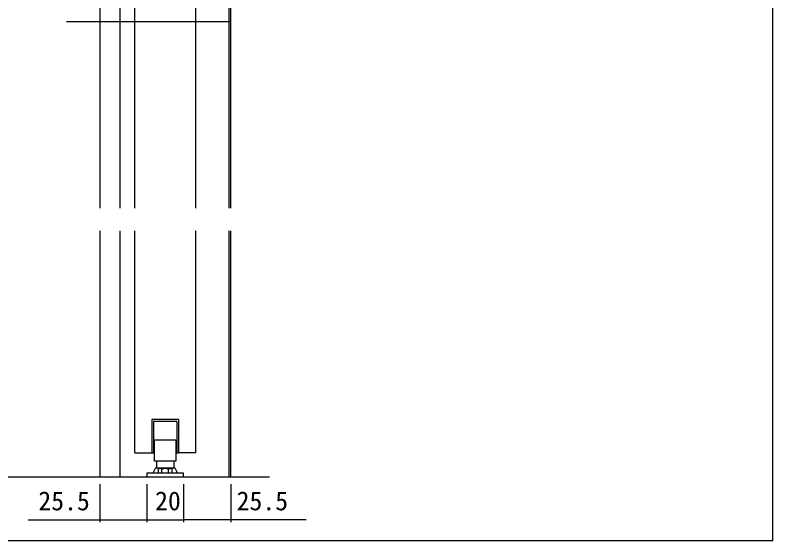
# Model space of a CAD drawing. Units: millimetres, scale not verified. Extents: x -800 to 800, y -554 to 554.
# Drawn here: x -258.7 to 152, y -27 to 258.2 of the extents above; entities that cross this region are included whole.
import ezdxf
from ezdxf.enums import TextEntityAlignment as Align

# ---------------------------------------------------------------- set-up
doc = ezdxf.new("R2010")
doc.units = ezdxf.units.MM
doc.header["$LTSCALE"] = 4
for name, color, linetype, lineweight in [('1-0', 7, 'Continuous', 25), ('1-4_0', 7, 'Continuous', 25), ('2-0', 7, 'Continuous', 25)]:
    doc.layers.add(name, color=color, linetype=linetype, lineweight=lineweight)
doc.styles.add('ＭＳ ゴシック', font='')
doc.styles.get('ＭＳ ゴシック').set_extended_font_data('MS Gothic')

msp = doc.modelspace()

# ---------------------------------------------------------------- linework, layer by layer
at = {"layer": '1-0'}
msp.add_line((152, -27), (152, 534), dxfattribs=at)
msp.add_line((152, -27), (152, 534), dxfattribs=at)
msp.add_lwpolyline([(152, -27), (-780, -27), (-780, 534)], dxfattribs=at)
msp.add_lwpolyline([(152, -27), (-780, -27), (-780, 534)], dxfattribs=at)
at = {"layer": '1-4_0'}
msp.add_line((152, -27), (152, 534), dxfattribs=at)
msp.add_lwpolyline([(152, -27), (-780, -27), (-780, 534)], dxfattribs=at)
at = {"layer": '2-0'}
for p, q in [((-212.886, 412.176), (-212.886, 153.471)), ((-142.885, 397.675), (-142.885, 153.471)), ((-141.887, 153.471), (-141.887, 397.673)), ((-201.887, 376.175), (-201.887, 153.471)), ((-193.885, 153.471), (-193.885, 367.876)), ((-160.887, 367.876), (-160.887, 153.471)), ((-230.828, 254.742), (-141.886, 254.742)), ((-212.848, 254.745), (-212.848, 254.742)), ((-201.849, 254.745), (-201.849, 254.742)), ((-193.847, 254.745), (-193.847, 254.742)), ((-160.849, 254.745), (-160.849, 254.742)), ((-141.846, 254.745), (-141.846, 254.742)), ((-212.886, 141.131), (-212.886, 7.769)), ((-201.887, 141.131), (-201.887, 7.769)), ((-193.885, 20.766), (-193.885, 141.131)), ((-160.887, 141.131), (-160.887, 20.766)), ((-142.885, 141.131), (-142.885, 7.769)), ((-141.887, 7.769), (-141.887, 141.131)), ((-170.137, 38.767), (-184.635, 38.767)), ((-184.635, 38.767), (-184.635, 20.766)), ((-171.14, 37.769), (-183.639, 37.769)), ((-183.637, 37.769), (-183.637, 20.766)), ((-171.14, 37.769), (-171.14, 20.766)), ((-170.137, 38.767), (-170.137, 20.766)), ((-183.138, 16.268), (-183.138, 27.77)), ((-183.138, 27.77), (-171.639, 27.77)), ((-171.639, 27.77), (-171.639, 16.268)), ((-193.885, 20.766), (-184.634, 20.766)), ((-184.635, 20.766), (-183.636, 20.766)), ((-171.14, 20.766), (-170.136, 20.766)), ((-160.887, 20.766), (-170.138, 20.766)), ((-182.637, 12.571), (-184.056, 9.806)), ((-171.639, 16.268), (-183.138, 16.268)), ((-182.637, 12.571), (-172.134, 12.571)), ((-182.136, 16.268), (-182.136, 12.571)), ((-172.637, 16.268), (-172.637, 12.571)), ((-172.135, 12.571), (-170.692, 9.77)), ((-187.387, 9.77), (-187.387, 7.769)), ((-167.386, 9.77), (-187.386, 9.77)), ((-180.535, 12.267), (-181.139, 11.921)), ((-181.138, 11.921), (-181.138, 9.77)), ((-174.237, 12.267), (-180.534, 12.267)), ((-179.263, 11.921), (-179.388, 11.991)), ((-179.263, 9.77), (-179.263, 11.921)), ((-175.509, 11.921), (-175.385, 11.991)), ((-175.509, 9.77), (-175.509, 11.921)), ((-174.237, 12.267), (-173.634, 11.921)), ((-173.635, 9.77), (-173.635, 11.921)), ((-167.386, 7.769), (-167.386, 9.77)), ((-556.748, 7.769), (-120.828, 7.769)), ((-187.387, 7.769), (-167.387, 7.769)), ((-212.886, 3.769), (-212.886, -16.838)), ((-187.386, 3.769), (-187.386, -16.838)), ((-167.386, 3.769), (-167.386, -16.838)), ((-141.886, 3.769), (-141.886, -16.838)), ((-251.635, -15.588), (-187.386, -15.588)), ((-187.386, -15.588), (-167.386, -15.588)), ((-101.023, -15.588), (-167.386, -15.588))]:
    msp.add_line(p, q, dxfattribs=at)
for centre, radius, start, end in [((-212.892, 254.741), 0.0343, 164.09535, 170.24961), ((-212.893, 254.742), 0.033, 170.25425, 176.67917), ((-212.894, 254.742), 0.0323, 176.69682, 183.30318), ((-212.893, 254.742), 0.033, 183.32083, 189.74575), ((-212.892, 254.742), 0.0343, 189.75039, 195.90465), ((-212.89, 254.741), 0.0359, 158.21921, 164.09401), ((-212.89, 254.742), 0.0359, 195.90599, 201.78079), ((-212.889, 254.74), 0.0377, 152.60968, 158.22045), ((-212.889, 254.743), 0.0377, 201.77955, 207.39032), ((-212.887, 254.739), 0.0394, 147.23278, 152.61275), ((-212.887, 254.744), 0.0394, 207.38725, 212.76722), ((-212.886, 254.739), 0.041, 142.04277, 147.23703), ((-212.886, 254.745), 0.041, 212.76297, 217.95723), ((-212.885, 254.738), 0.0422, 136.98683, 142.04773), ((-212.885, 254.745), 0.0422, 217.95227, 223.01317), ((-212.884, 254.737), 0.043, 132.00834, 136.99216), ((-212.884, 254.746), 0.043, 223.00784, 227.99166), ((-212.884, 254.737), 0.0432, 127.04903, 132.01378), ((-212.884, 254.746), 0.0432, 227.98622, 232.95097), ((-212.884, 254.737), 0.0429, 122.05061, 127.05439), ((-212.884, 254.746), 0.0429, 232.94561, 237.94939), ((-212.885, 254.738), 0.042, 116.95615, 122.05569), ((-212.885, 254.745), 0.042, 237.94431, 243.04385), ((-212.885, 254.739), 0.0407, 111.71186, 116.96067), ((-212.885, 254.744), 0.0407, 243.03933, 248.28814), ((-212.886, 254.741), 0.0392, 106.2696, 111.71544), ((-212.886, 254.743), 0.0392, 248.28456, 253.7304), ((-212.887, 254.742), 0.0375, 100.59053, 106.27172), ((-212.887, 254.741), 0.0375, 253.72828, 259.40947), ((-212.887, 254.744), 0.0358, 94.65007, 100.59054), ((-212.887, 254.739), 0.0358, 259.40946, 265.34993), ((-212.887, 254.743), 0.0372, 88.49939, 94.47597), ((-212.887, 254.741), 0.0372, 265.52403, 271.50061), ((-212.887, 254.736), 0.0443, 83.20487, 88.67963), ((-212.887, 254.748), 0.0443, 271.32037, 276.79513), ((-212.887, 254.738), 0.042, 77.61974, 83.1998), ((-212.887, 254.745), 0.042, 276.8002, 282.38026), ((-212.886, 254.74), 0.0402, 71.9668, 77.61456), ((-212.886, 254.744), 0.0402, 282.38544, 288.0332), ((-212.886, 254.741), 0.039, 66.28172, 71.96187), ((-212.886, 254.743), 0.039, 288.03813, 293.71828), ((-212.886, 254.742), 0.0382, 60.59522, 66.27733), ((-212.886, 254.742), 0.0382, 293.72267, 299.40478), ((-212.885, 254.742), 0.0377, 54.93119, 60.5916), ((-212.885, 254.741), 0.0377, 299.4084, 305.06881), ((-212.885, 254.742), 0.0374, 49.30557, 54.92843), ((-212.885, 254.741), 0.0374, 305.07157, 310.69443), ((-212.885, 254.742), 0.0374, 43.72629, 49.30367), ((-212.885, 254.741), 0.0374, 310.69633, 316.27371), ((-212.885, 254.742), 0.0375, 38.19395, 43.72515), ((-212.885, 254.741), 0.0375, 316.27485, 321.80605), ((-212.885, 254.742), 0.0376, 32.70304, 38.19341), ((-212.885, 254.741), 0.0376, 321.80659, 327.29696), ((-212.885, 254.742), 0.0378, 27.24367, 32.70292), ((-212.885, 254.741), 0.0378, 327.29708, 332.75633), ((-212.886, 254.742), 0.038, 21.80334, 27.24375), ((-212.886, 254.741), 0.038, 332.75625, 338.19666), ((-212.886, 254.742), 0.0382, 16.36885, 21.8034), ((-212.886, 254.742), 0.0382, 338.1966, 343.63115), ((-212.886, 254.742), 0.0384, 10.92815, 16.36869), ((-212.886, 254.742), 0.0384, 343.63131, 349.07185), ((-212.886, 254.742), 0.0386, 5.47212, 10.92759), ((-212.886, 254.742), 0.0386, 349.07241, 354.52788), ((-212.886, 254.742), 0.0388, 354.529, 0.0039), ((-201.891, 254.741), 0.0348, 164.23935, 170.30055), ((-201.892, 254.742), 0.0332, 170.30454, 176.68133), ((-201.893, 254.742), 0.0323, 176.70288, 183.29712), ((-201.892, 254.742), 0.0332, 183.31867, 189.69546), ((-201.891, 254.742), 0.0348, 189.69945, 195.76065), ((-201.889, 254.741), 0.0367, 158.49558, 164.23898), ((-201.889, 254.743), 0.0367, 195.76102, 201.50442), ((-201.887, 254.74), 0.0387, 153.04839, 158.49794), ((-201.887, 254.743), 0.0387, 201.50206, 206.95161), ((-201.885, 254.739), 0.0406, 147.85441, 153.05263), ((-201.885, 254.744), 0.0406, 206.94737, 212.14559), ((-201.884, 254.738), 0.0422, 142.85819, 147.85988), ((-201.884, 254.745), 0.0422, 212.14012, 217.14181), ((-201.883, 254.738), 0.0433, 137.9967, 142.86446), ((-201.883, 254.746), 0.0433, 217.13554, 222.0033), ((-201.883, 254.737), 0.0438, 133.20197, 138.0035), ((-201.883, 254.746), 0.0438, 221.9965, 226.79803), ((-201.883, 254.738), 0.0435, 128.40238, 133.20918), ((-201.883, 254.746), 0.0435, 226.79082, 231.59762), ((-201.884, 254.738), 0.0424, 123.52312, 128.40992), ((-201.884, 254.745), 0.0424, 231.59008, 236.47688), ((-201.885, 254.74), 0.0406, 118.48644, 123.53091), ((-201.885, 254.743), 0.0406, 236.46909, 241.51356), ((-201.886, 254.742), 0.0382, 113.21239, 118.49428), ((-201.886, 254.741), 0.0382, 241.50572, 246.78761), ((-201.887, 254.745), 0.0355, 107.62097, 113.21984), ((-201.887, 254.739), 0.0355, 246.78016, 252.37903), ((-201.888, 254.747), 0.0327, 101.63678, 107.62719), ((-201.888, 254.736), 0.0327, 252.37281, 258.36322), ((-201.888, 254.75), 0.0299, 95.19768, 101.64044), ((-201.888, 254.733), 0.0299, 258.35956, 264.80232), ((-201.888, 254.748), 0.0316, 88.36184, 94.86039), ((-201.888, 254.735), 0.0316, 265.13961, 271.63816), ((-201.888, 254.736), 0.0443, 83.20487, 88.67963), ((-201.888, 254.748), 0.0443, 271.32037, 276.79513), ((-201.888, 254.738), 0.042, 77.61974, 83.1998), ((-201.888, 254.745), 0.042, 276.8002, 282.38026), ((-201.888, 254.74), 0.0402, 71.9668, 77.61456), ((-201.888, 254.744), 0.0402, 282.38544, 288.0332), ((-201.887, 254.741), 0.039, 66.28172, 71.96187), ((-201.887, 254.743), 0.039, 288.03813, 293.71828), ((-201.887, 254.742), 0.0382, 60.59522, 66.27733), ((-201.887, 254.742), 0.0382, 293.72267, 299.40478), ((-201.887, 254.742), 0.0377, 54.93119, 60.5916), ((-201.887, 254.741), 0.0377, 299.4084, 305.06881), ((-201.887, 254.742), 0.0374, 49.30557, 54.92843), ((-201.887, 254.741), 0.0374, 305.07157, 310.69443), ((-201.887, 254.742), 0.0374, 43.72629, 49.30367), ((-201.887, 254.741), 0.0374, 310.69633, 316.27371), ((-201.887, 254.742), 0.0375, 38.19395, 43.72515), ((-201.887, 254.741), 0.0375, 316.27485, 321.80605), ((-201.887, 254.742), 0.0376, 32.70304, 38.19341), ((-201.887, 254.741), 0.0376, 321.80659, 327.29696), ((-201.887, 254.742), 0.0378, 27.24367, 32.70292), ((-201.887, 254.741), 0.0378, 327.29708, 332.75633), ((-201.887, 254.742), 0.038, 21.80334, 27.24375), ((-201.887, 254.741), 0.038, 332.75625, 338.19666), ((-201.887, 254.742), 0.0382, 16.36885, 21.8034), ((-201.887, 254.742), 0.0382, 338.1966, 343.63115), ((-201.887, 254.742), 0.0384, 10.92815, 16.36869), ((-201.888, 254.742), 0.0386, 5.47212, 10.92759), ((-201.888, 254.742), 0.0386, 349.07241, 354.52788), ((-201.887, 254.742), 0.0384, 343.63131, 349.07185), ((-201.888, 254.742), 0.0388, 354.529, 0.0039), ((-193.882, 254.742), 0.0409, 167.25878, 172.36664), ((-193.882, 254.742), 0.0415, 172.36594, 177.45961), ((-193.881, 254.742), 0.0419, 177.45398, 182.54602), ((-193.882, 254.742), 0.0415, 182.54039, 187.63406), ((-193.882, 254.742), 0.0409, 187.63336, 192.74122), ((-193.884, 254.742), 0.0395, 156.93097, 162.12143), ((-193.883, 254.742), 0.0403, 162.12034, 167.25976), ((-193.883, 254.741), 0.0403, 192.74024, 197.87966), ((-193.884, 254.741), 0.0395, 197.87857, 203.06903), ((-193.885, 254.742), 0.0387, 151.67048, 156.93197), ((-193.885, 254.741), 0.0387, 203.06803, 208.32952), ((-193.885, 254.743), 0.0379, 146.32001, 151.67116), ((-193.885, 254.74), 0.0379, 208.32884, 213.67999), ((-193.886, 254.743), 0.037, 140.86403, 146.32011), ((-193.886, 254.74), 0.037, 213.67989, 219.13597), ((-193.887, 254.744), 0.0362, 135.29266, 140.86328), ((-193.887, 254.74), 0.0362, 219.13672, 224.70734), ((-193.887, 254.744), 0.0356, 129.60397, 135.29083), ((-193.887, 254.739), 0.0356, 224.70917, 230.39603), ((-193.887, 254.745), 0.0351, 123.80605, 129.60085), ((-193.887, 254.739), 0.0351, 230.39915, 236.19395), ((-193.887, 254.745), 0.035, 117.91854, 123.80156), ((-193.887, 254.739), 0.035, 236.19844, 242.08146), ((-193.887, 254.745), 0.0352, 111.97307, 117.91276), ((-193.887, 254.739), 0.0352, 242.08724, 248.02693), ((-193.887, 254.744), 0.0358, 106.01219, 111.96629), ((-193.887, 254.739), 0.0358, 248.03371, 253.98781), ((-193.887, 254.743), 0.037, 100.08672, 106.00486), ((-193.887, 254.741), 0.037, 253.99514, 259.91328), ((-193.886, 254.741), 0.0388, 94.25168, 100.07941), ((-193.886, 254.742), 0.0388, 259.92059, 265.74832), ((-193.886, 254.74), 0.0403, 88.54536, 94.30597), ((-193.886, 254.744), 0.0403, 265.69403, 271.45464), ((-193.886, 254.742), 0.038, 82.6563, 88.51648), ((-193.886, 254.742), 0.038, 271.48352, 277.3437), ((-193.886, 254.742), 0.0384, 76.91789, 82.65249), ((-193.886, 254.742), 0.0384, 277.34751, 283.08211), ((-193.886, 254.741), 0.0389, 71.31906, 76.91591), ((-193.886, 254.742), 0.0389, 283.08409, 288.68094), ((-193.887, 254.74), 0.0396, 65.85684, 71.31873), ((-193.887, 254.743), 0.0396, 288.68127, 294.14316), ((-193.887, 254.74), 0.0402, 60.51544, 65.85786), ((-193.887, 254.744), 0.0402, 294.14214, 299.48456), ((-193.887, 254.739), 0.0408, 55.26897, 60.5175), ((-193.887, 254.744), 0.0408, 299.4825, 304.73103), ((-193.887, 254.739), 0.0411, 50.08417, 55.27177), ((-193.887, 254.744), 0.0411, 304.72823, 309.91583), ((-193.887, 254.739), 0.0412, 44.92276, 50.08742), ((-193.887, 254.744), 0.0412, 309.91258, 315.07724), ((-193.887, 254.739), 0.0409, 39.74366, 44.92622), ((-193.887, 254.744), 0.0409, 315.07378, 320.25634), ((-193.887, 254.74), 0.0403, 34.50501, 39.74707), ((-193.887, 254.744), 0.0403, 320.25293, 325.49499), ((-193.886, 254.74), 0.0394, 29.16628, 34.50807), ((-193.886, 254.743), 0.0394, 325.49193, 330.83372), ((-193.885, 254.741), 0.0383, 23.69083, 29.16866), ((-193.885, 254.743), 0.0383, 330.83134, 336.30917), ((-193.884, 254.741), 0.0372, 18.04889, 23.69213), ((-193.884, 254.742), 0.0372, 336.30787, 341.95111), ((-193.883, 254.741), 0.036, 12.2212, 18.04866), ((-193.883, 254.742), 0.036, 341.95134, 347.7788), ((-193.882, 254.742), 0.0351, 6.20301, 12.21899), ((-193.882, 254.742), 0.0351, 347.78101, 353.79699), ((-193.881, 254.742), 0.0344, 353.80154, 359.99218), ((-160.891, 254.741), 0.0348, 164.23935, 170.30055), ((-160.892, 254.742), 0.0332, 170.30454, 176.68133), ((-160.893, 254.742), 0.0323, 176.70288, 183.29712), ((-160.892, 254.742), 0.0332, 183.31867, 189.69546), ((-160.891, 254.742), 0.0348, 189.69945, 195.76065), ((-160.889, 254.741), 0.0367, 158.49558, 164.23898), ((-160.889, 254.743), 0.0367, 195.76102, 201.50442), ((-160.887, 254.74), 0.0387, 153.04839, 158.49794), ((-160.887, 254.743), 0.0387, 201.50206, 206.95161), ((-160.885, 254.739), 0.0406, 147.85441, 153.05263), ((-160.885, 254.744), 0.0406, 206.94737, 212.14559), ((-160.884, 254.738), 0.0422, 142.85819, 147.85988), ((-160.884, 254.745), 0.0422, 212.14012, 217.14181), ((-160.883, 254.738), 0.0433, 137.9967, 142.86446), ((-160.883, 254.746), 0.0433, 217.13554, 222.0033), ((-160.883, 254.737), 0.0438, 133.20197, 138.0035), ((-160.883, 254.746), 0.0438, 221.9965, 226.79803), ((-160.883, 254.738), 0.0435, 128.40238, 133.20918), ((-160.883, 254.746), 0.0435, 226.79082, 231.59762), ((-160.884, 254.738), 0.0424, 123.52312, 128.40992), ((-160.884, 254.745), 0.0424, 231.59008, 236.47688), ((-160.885, 254.74), 0.0406, 118.48644, 123.53091), ((-160.885, 254.743), 0.0406, 236.46909, 241.51356), ((-160.886, 254.742), 0.0382, 113.21239, 118.49428), ((-160.886, 254.741), 0.0382, 241.50572, 246.78761), ((-160.887, 254.745), 0.0355, 107.62097, 113.21984), ((-160.887, 254.739), 0.0355, 246.78016, 252.37903), ((-160.888, 254.747), 0.0327, 101.63678, 107.62719), ((-160.888, 254.736), 0.0327, 252.37281, 258.36322), ((-160.888, 254.75), 0.0299, 95.19768, 101.64044), ((-160.888, 254.733), 0.0299, 258.35956, 264.80232), ((-160.888, 254.747), 0.033, 88.37366, 94.76053), ((-160.888, 254.736), 0.033, 265.23947, 271.62634), ((-160.888, 254.729), 0.051, 83.67734, 88.81282), ((-160.888, 254.754), 0.051, 271.18718, 276.32266), ((-160.888, 254.734), 0.0458, 78.25182, 83.67412), ((-160.888, 254.749), 0.0458, 276.32588, 281.74818), ((-160.887, 254.738), 0.0417, 72.57406, 78.24658), ((-160.887, 254.745), 0.0417, 281.75342, 287.42594), ((-160.886, 254.741), 0.0386, 66.69489, 72.56695), ((-160.886, 254.742), 0.0386, 287.43305, 293.30511), ((-160.885, 254.743), 0.0364, 60.6769, 66.68636), ((-160.885, 254.74), 0.0364, 293.31364, 299.3231), ((-160.884, 254.744), 0.035, 54.58952, 60.66765), ((-160.884, 254.739), 0.035, 299.33235, 305.41048), ((-160.884, 254.745), 0.0342, 48.50271, 54.58039), ((-160.884, 254.738), 0.0342, 305.41961, 311.49729), ((-160.884, 254.745), 0.0341, 42.48039, 48.49447), ((-160.884, 254.738), 0.0341, 311.50553, 317.51961), ((-160.884, 254.745), 0.0344, 36.5751, 42.47362), ((-160.884, 254.739), 0.0344, 317.52638, 323.4249), ((-160.885, 254.744), 0.0352, 30.82478, 36.57009), ((-160.885, 254.739), 0.0352, 323.42991, 329.17522), ((-160.886, 254.744), 0.0364, 25.25199, 30.82157), ((-160.886, 254.74), 0.0364, 329.17843, 334.74801), ((-160.887, 254.743), 0.0378, 19.865, 25.25038), ((-160.887, 254.74), 0.0378, 334.74962, 340.135), ((-160.889, 254.743), 0.0394, 14.66021, 19.86469), ((-160.889, 254.741), 0.0394, 340.13531, 345.33979), ((-160.89, 254.742), 0.0412, 9.62503, 14.66087), ((-160.892, 254.742), 0.043, 4.74074, 9.62635), ((-160.892, 254.742), 0.043, 350.37365, 355.25926), ((-160.89, 254.741), 0.0412, 345.33913, 350.37497), ((-160.894, 254.742), 0.0447, 355.25756, 0.01498), ((-141.9, 254.742), 0.0277, 168.21293, 175.89709), ((-141.9, 254.742), 0.0277, 184.10291, 191.78707), ((-141.897, 254.741), 0.0303, 161.16033, 168.2032), ((-141.901, 254.742), 0.0263, 175.94686, 184.05314), ((-141.897, 254.742), 0.0303, 191.7968, 198.83967), ((-141.894, 254.74), 0.0337, 154.77432, 161.16025), ((-141.894, 254.743), 0.0337, 198.83975, 205.22568), ((-141.89, 254.738), 0.0377, 149.00314, 154.78037), ((-141.89, 254.745), 0.0377, 205.21963, 210.99686), ((-141.886, 254.736), 0.042, 143.75951, 149.01237), ((-141.886, 254.747), 0.042, 210.98763, 216.24049), ((-141.883, 254.734), 0.0461, 138.94113, 143.77005), ((-141.883, 254.75), 0.0461, 216.22995, 221.05887), ((-141.88, 254.731), 0.0495, 134.4417, 138.95205), ((-141.88, 254.752), 0.0495, 221.04795, 225.5583), ((-141.879, 254.73), 0.0519, 130.15508, 134.45276), ((-141.879, 254.754), 0.0519, 225.54724, 229.84492), ((-141.878, 254.729), 0.0528, 125.97473, 130.16645), ((-141.878, 254.754), 0.0528, 229.83355, 234.02527), ((-141.879, 254.73), 0.052, 121.79029, 125.98691), ((-141.879, 254.754), 0.052, 234.01309, 238.20971), ((-141.88, 254.732), 0.0494, 117.48183, 121.80403), ((-141.88, 254.751), 0.0494, 238.19597, 242.51817), ((-141.882, 254.736), 0.0451, 112.91204, 117.49812), ((-141.882, 254.748), 0.0451, 242.50188, 247.08796), ((-141.884, 254.741), 0.0396, 107.91626, 112.93209), ((-141.884, 254.743), 0.0396, 247.06791, 252.08374), ((-141.886, 254.746), 0.0336, 102.29093, 107.94132), ((-141.886, 254.737), 0.0336, 252.05868, 257.70907), ((-141.887, 254.752), 0.0275, 95.78322, 102.32157), ((-141.887, 254.731), 0.0275, 257.67843, 264.21678), ((-141.888, 254.754), 0.0258, 88.22447, 95.36711), ((-141.888, 254.729), 0.0258, 264.63289, 271.77553), ((-141.888, 254.741), 0.0391, 82.7497, 88.50456), ((-141.888, 254.743), 0.0391, 271.49544, 277.2503), ((-141.888, 254.739), 0.0407, 77.23313, 82.74986), ((-141.888, 254.744), 0.0407, 277.25014, 282.76687), ((-141.888, 254.738), 0.0423, 71.93337, 77.23523), ((-141.888, 254.746), 0.0423, 282.76477, 288.06663), ((-141.889, 254.736), 0.0437, 66.81308, 71.93686), ((-141.889, 254.747), 0.0437, 288.06314, 293.18692), ((-141.889, 254.735), 0.0448, 61.82565, 66.81752), ((-141.889, 254.748), 0.0448, 293.18248, 298.17435), ((-141.89, 254.735), 0.0455, 56.91835, 61.83072), ((-141.89, 254.749), 0.0455, 298.16928, 303.08165), ((-141.89, 254.735), 0.0455, 52.03441, 56.92382), ((-141.89, 254.749), 0.0455, 303.07618, 307.96559), ((-141.889, 254.735), 0.045, 47.1145, 52.0401), ((-141.889, 254.748), 0.045, 307.9599, 312.8855), ((-141.888, 254.736), 0.0438, 42.09791, 47.12025), ((-141.888, 254.747), 0.0438, 312.87975, 317.90209), ((-141.887, 254.737), 0.0421, 36.92387, 42.10347), ((-141.887, 254.746), 0.0421, 317.89653, 323.07613), ((-141.886, 254.738), 0.0401, 31.5337, 36.92891), ((-141.886, 254.745), 0.0401, 323.07109, 328.4663), ((-141.884, 254.739), 0.0379, 25.8742, 31.53768), ((-141.884, 254.744), 0.0379, 328.46232, 334.1258), ((-141.882, 254.74), 0.0356, 19.90291, 25.87636), ((-141.882, 254.743), 0.0356, 334.12364, 340.09709), ((-141.88, 254.741), 0.0336, 13.59535, 19.90226), ((-141.88, 254.742), 0.0336, 340.09774, 346.40465), ((-141.878, 254.742), 0.0319, 6.95391, 13.59088), ((-141.877, 254.742), 0.0307, 353.05514, 359.98376), ((-141.878, 254.742), 0.0319, 346.40912, 353.04609), ((-180.184, 10.551), 1.662, 114.51094, 119.97031), ((-180.193, 10.571), 1.641, 109.05082, 114.50875), ((-180.198, 10.584), 1.626, 103.59827, 109.04912), ((-180.2, 10.592), 1.618, 98.15456, 103.59698), ((-180.2, 10.597), 1.613, 92.71762, 98.15357), ((-180.201, 10.599), 1.611, 87.28322, 92.71678), ((-180.201, 10.597), 1.613, 81.84643, 87.28238), ((-180.201, 10.592), 1.618, 76.40302, 81.84544), ((-180.203, 10.584), 1.626, 70.95088, 76.40173), ((-180.208, 10.571), 1.641, 65.49125, 70.94918), ((-180.217, 10.551), 1.662, 60.02969, 65.48906), ((-177.386, 5.955), 6.254, 104.2716, 107.46513), ((-177.387, 5.957), 6.253, 101.08829, 104.27149), ((-177.387, 5.956), 6.253, 97.91364, 101.08824), ((-177.386, 5.955), 6.254, 94.74549, 97.91363), ((-177.386, 5.954), 6.255, 91.58136, 94.74551), ((-177.386, 5.954), 6.255, 88.4186, 91.5814), ((-177.386, 5.954), 6.255, 85.25449, 88.41864), ((-177.386, 5.955), 6.254, 82.08637, 85.25451), ((-177.386, 5.956), 6.253, 78.91176, 82.08636), ((-177.386, 5.957), 6.253, 75.72851, 78.91171), ((-177.386, 5.955), 6.254, 72.53487, 75.7284), ((-174.556, 10.551), 1.662, 114.51094, 119.97031), ((-174.564, 10.571), 1.641, 109.05082, 114.50875), ((-174.569, 10.584), 1.626, 103.59827, 109.04912), ((-174.571, 10.592), 1.618, 98.15456, 103.59698), ((-174.572, 10.597), 1.613, 92.71762, 98.15357), ((-174.572, 10.599), 1.611, 87.28322, 92.71678), ((-174.572, 10.597), 1.613, 81.84643, 87.28238), ((-174.573, 10.592), 1.618, 76.40302, 81.84544), ((-174.575, 10.584), 1.626, 70.95088, 76.40173), ((-174.58, 10.571), 1.641, 65.49125, 70.94918), ((-174.588, 10.551), 1.662, 60.02969, 65.48906), ((-212.886, -15.588), 0.156, 0, 180), ((-212.886, -15.588), 0.156, 180, 0), ((-187.386, -15.588), 0.156, 0, 180), ((-187.386, -15.588), 0.156, 180, 0), ((-167.386, -15.588), 0.156, 0, 180), ((-167.386, -15.588), 0.156, 180, 0), ((-141.886, -15.588), 0.156, 0, 180), ((-141.886, -15.588), 0.156, 180, 0)]:
    msp.add_arc(centre, radius, start, end, dxfattribs=at)

# ---------------------------------------------------------------- texts
at = {"layer": '2-0', "style": 'ＭＳ ゴシック'}
for s, p in [('25.5', (-246.157, -13.516)), ('20', (-182.865, -13.516)), ('25.5', (-138.676, -13.516))]:
    msp.add_text(s, height=10.26, dxfattribs=at).set_placement(p, align=Align.BOTTOM_LEFT)

doc.saveas('drawing.dxf')
